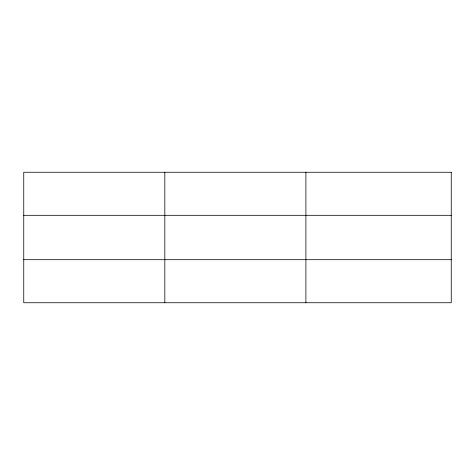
<?xml version="1.0" encoding="UTF-8"?>
<svg xmlns="http://www.w3.org/2000/svg" width="475" height="475" viewBox="0 0 475 475"><rect width="100%" height="100%" fill="white"/><g stroke="black" fill="none" stroke-linecap="round" stroke-linejoin="round"><path stroke-width="0.71" d="M164.825 172.259L164.825 302.741M305.9 172.259L305.9 302.741M23.75 215.317L451.25 215.317M23.75 259.683L451.25 259.683M451.25 172.259L451.25 302.741L23.75 302.741L23.75 172.259L451.25 172.259"/></g></svg>
